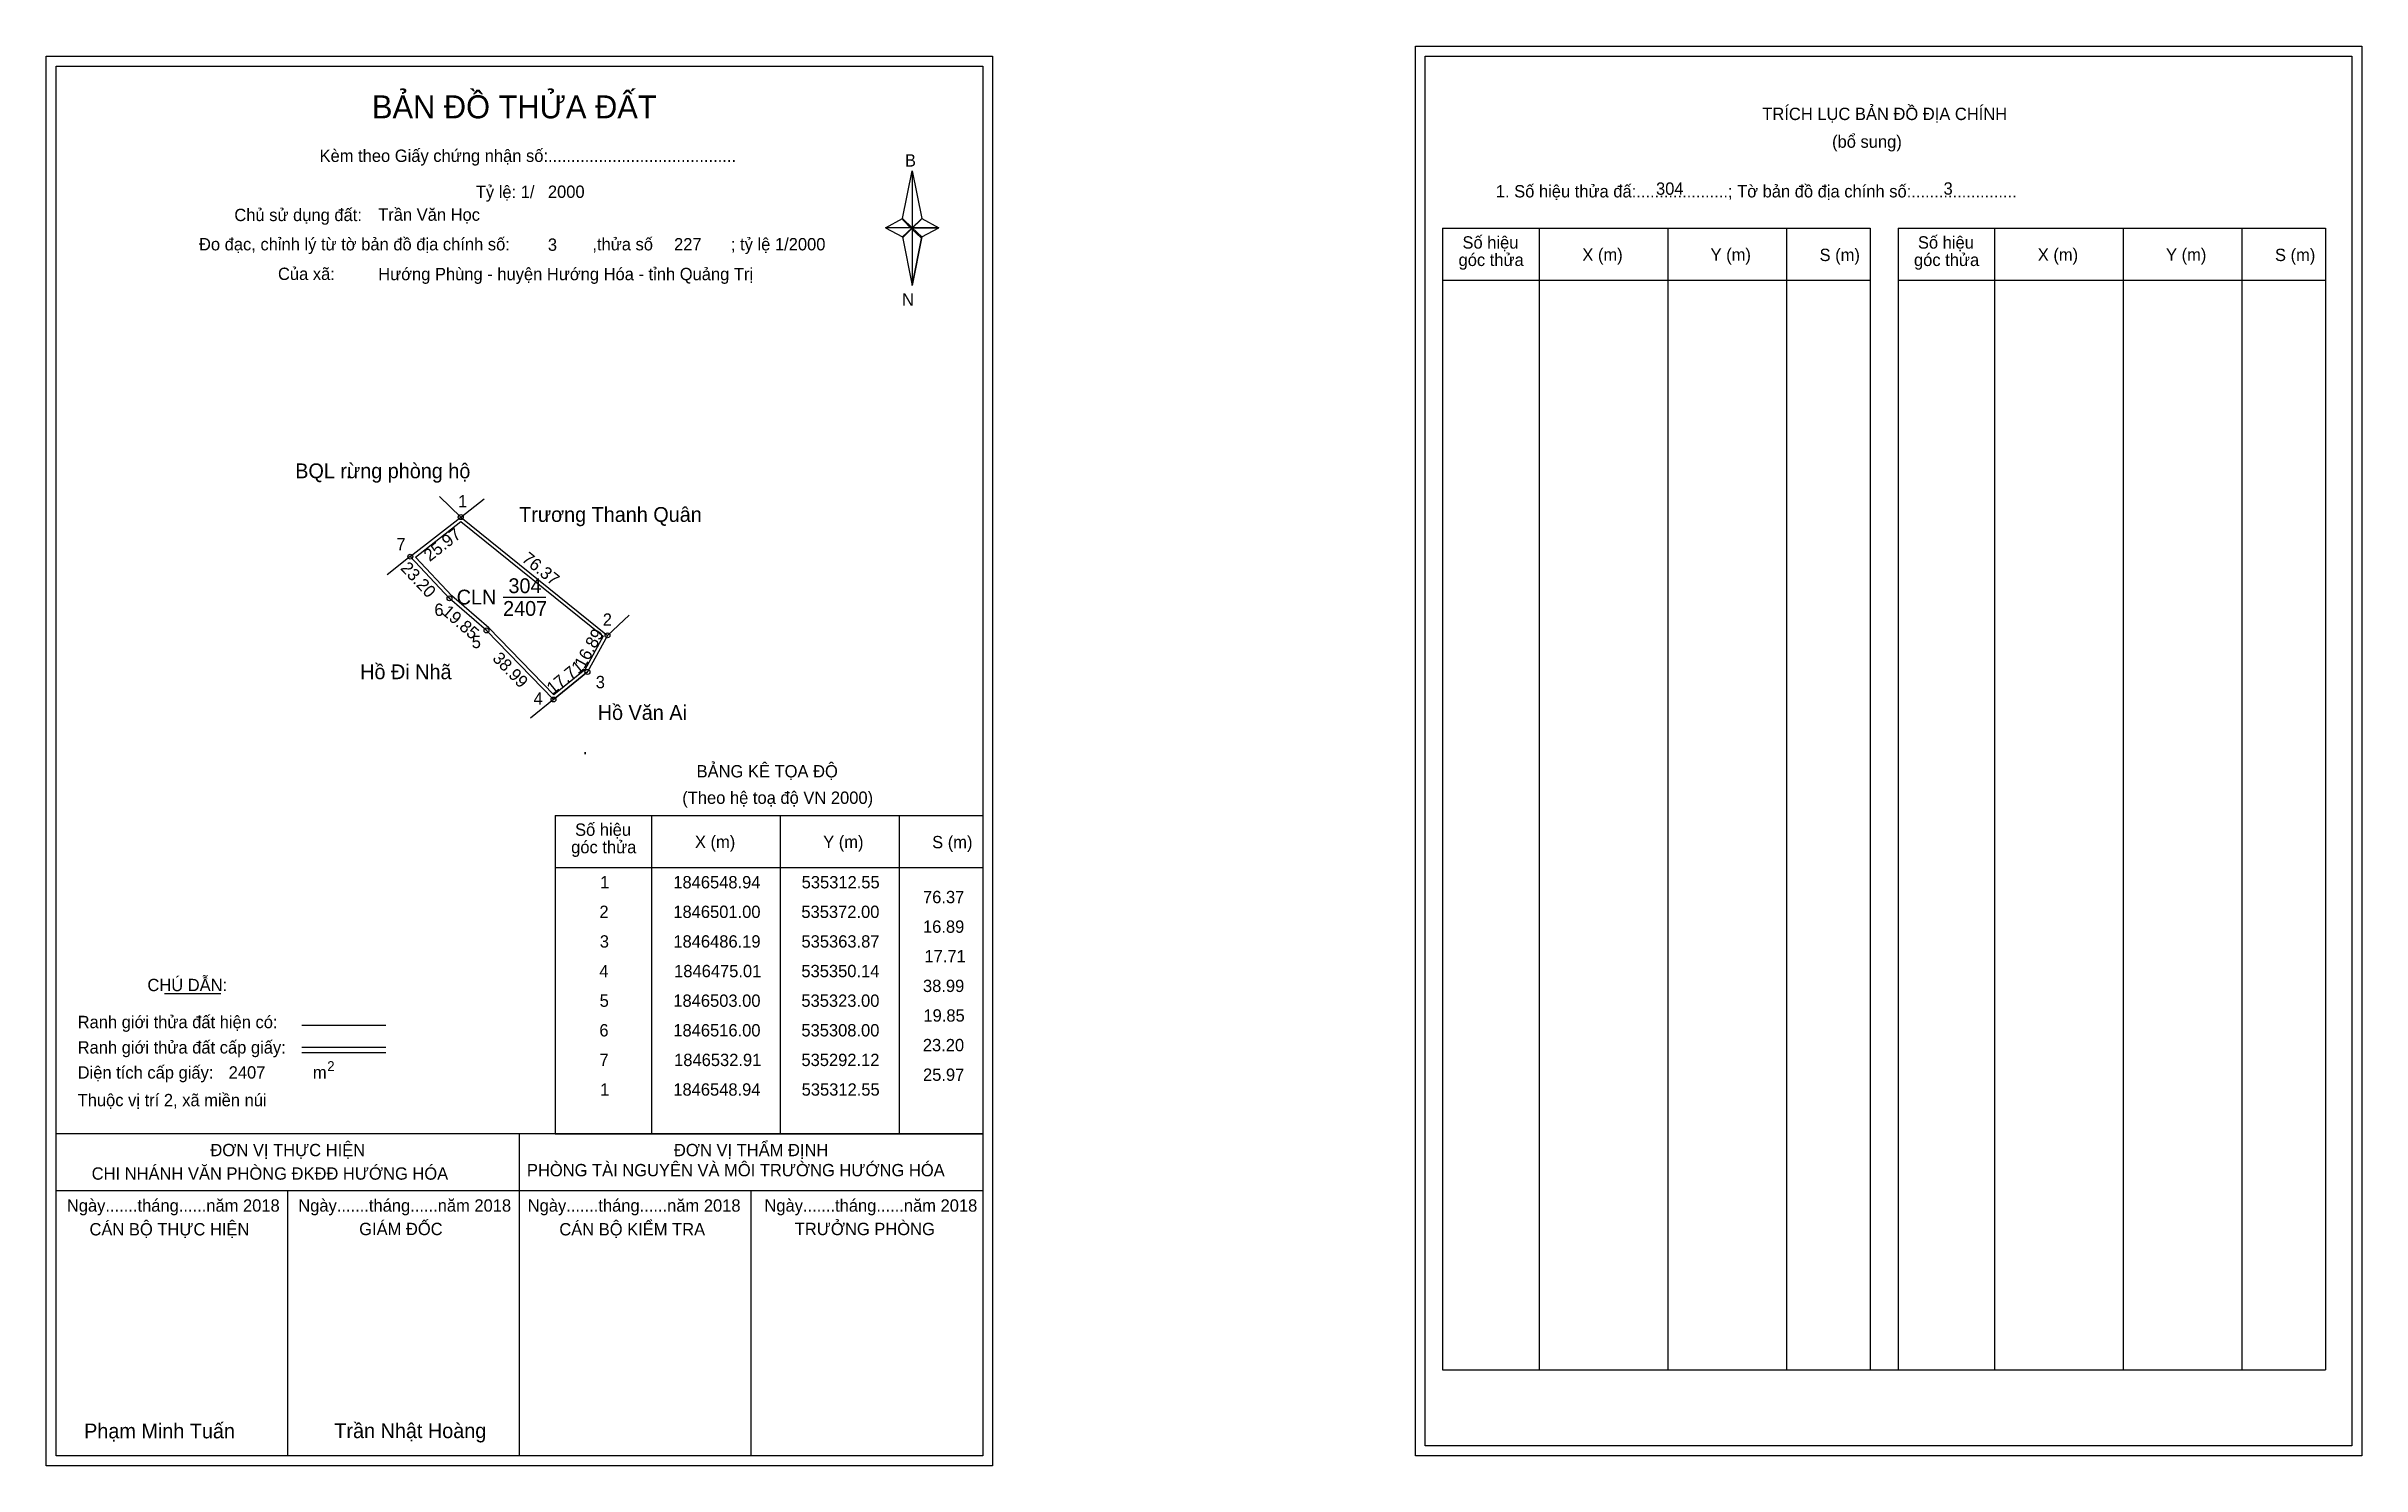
# Model space of a CAD drawing. Extents: x 535145 to 536083, y 1846165 to 1846740.
import ezdxf

# ---------------------------------------------------------------- set-up
doc = ezdxf.new("R2010")
doc.units = 0
for name, color, linetype in [('Level 1', 7, 'Continuous'), ('Level 10', 7, 'Continuous'), ('Level 11', 7, 'Continuous'), ('Level 13', 7, 'Continuous'), ('Level 27', 7, 'Continuous'), ('Level 3', 7, 'Continuous'), ('Level 36', 7, 'Continuous'), ('Level 49', 7, 'Continuous'), ('Level 53', 7, 'Continuous'), ('Level 55', 7, 'Continuous'), ('Level 6', 7, 'Continuous'), ('Level 60', 7, 'Continuous'), ('Level 63', 7, 'Continuous'), ('Level 9', 7, 'Continuous')]:
    doc.layers.add(name, color=color, linetype=linetype)

msp = doc.modelspace()

# ---------------------------------------------------------------- linework, layer by layer
at = {"layer": 'Level 1'}
for p, q in [((535148.65, 1846731.7), (535148.65, 1846731.7)), ((535703.3, 1846735.7), (535703.3, 1846735.7)), ((535491.5, 1846669.94), (535495.43, 1846689.22)), ((535495.43, 1846689.22), (535495.43, 1846666.17)), ((535495.43, 1846689.22), (535499.37, 1846669.94)), ((535484.61, 1846666.17), (535491.5, 1846669.94)), ((535491.5, 1846669.94), (535495.43, 1846666.17)), ((535495.14, 1846665.73), (535491.5, 1846669.5)), ((535495.43, 1846666.17), (535491.5, 1846662.49)), ((535495.14, 1846665.73), (535491.5, 1846662.05)), ((535491.5, 1846662.05), (535495.14, 1846665.73)), ((535499.07, 1846669.5), (535495.14, 1846665.73)), ((535495.14, 1846665.73), (535499.07, 1846669.5)), ((535499.07, 1846662.05), (535495.14, 1846665.73)), ((535499.37, 1846669.94), (535495.43, 1846666.17)), ((535495.43, 1846666.17), (535495.43, 1846642.77)), ((535495.43, 1846666.17), (535506.25, 1846666.17)), ((535495.43, 1846666.17), (535499.37, 1846662.49)), ((535499.37, 1846662.49), (535506.25, 1846666.17)), ((535710.36, 1846665.99), (535883.57, 1846665.99)), ((535749.54, 1846203.46), (535749.54, 1846665.99)), ((535801.69, 1846203.46), (535801.69, 1846665.99)), ((535849.63, 1846665.99), (535849.63, 1846203.46)), ((535883.57, 1846665.99), (535883.57, 1846203.46)), ((535894.88, 1846665.99), (536068.08, 1846665.99)), ((535934.06, 1846203.46), (535934.06, 1846665.99)), ((535986.2, 1846203.46), (535986.2, 1846665.99)), ((536034.15, 1846665.99), (536034.15, 1846203.46)), ((536068.08, 1846665.99), (536068.08, 1846203.46)), ((535491.5, 1846662.49), (535495.43, 1846642.77)), ((535499.37, 1846662.49), (535495.43, 1846642.77)), ((535710.36, 1846644.94), (535883.57, 1846644.94)), ((535894.88, 1846644.94), (536068.08, 1846644.94)), ((535350.84, 1846428.05), (535524.04, 1846428.05)), ((535390.02, 1846299), (535390.02, 1846428.05)), ((535442.16, 1846299), (535442.16, 1846428.05)), ((535490.11, 1846428.05), (535490.11, 1846299)), ((535350.84, 1846406.99), (535524.04, 1846406.99)), ((535192.49, 1846355.83), (535215.29, 1846355.83)), ((535248.22, 1846343.02), (535282.24, 1846343.02)), ((535248.22, 1846334.13), (535282.24, 1846334.13)), ((535248.22, 1846331.94), (535282.24, 1846331.94)), ((535362.31, 1846299), (535148.65, 1846299)), ((535524.04, 1846299), (535314.36, 1846299)), ((535336.35, 1846168.55), (535336.35, 1846299)), ((535350.84, 1846298.99), (535524.04, 1846298.99)), ((535524.05, 1846275.9), (535148.65, 1846275.9)), ((535242.5, 1846168.55), (535242.5, 1846275.9)), ((535430.2, 1846168.55), (535430.2, 1846275.9)), ((535710.36, 1846203.46), (536068.08, 1846203.46)), ((535524.04, 1846168.55), (535524.04, 1846168.55)), ((536078.7, 1846172.55), (536078.7, 1846172.55))]:
    msp.add_line(p, q, dxfattribs=at)
for points in [[(535491.5, 1846669.94), (535495.43, 1846689.22), (535495.43, 1846666.17)], [(535484.61, 1846666.17), (535491.5, 1846662.49), (535495.43, 1846666.17)], [(535495.43, 1846666.17), (535499.37, 1846669.94), (535506.25, 1846666.17)], [(535495.43, 1846666.17), (535495.43, 1846642.77), (535499.37, 1846662.49)]]:
    msp.add_lwpolyline(points, close=True, dxfattribs=at)
at = {"layer": 'Level 10'}
for p, q in [((535308, 1846516), (535292.12, 1846532.91)), ((535350.14, 1846475.01), (535363.87, 1846486.19))]:
    msp.add_line(p, q, dxfattribs=at)
for points in [[(535372, 1846501), (535363.87, 1846486.19), (535350.14, 1846475.01), (535323, 1846503), (535308, 1846516), (535292.12, 1846532.91), (535312.55, 1846548.94)], [(535370.21, 1846500.65), (535362.77, 1846487.1), (535350.25, 1846476.91), (535323.96, 1846504.02), (535308.97, 1846517.01), (535294.19, 1846532.75), (535312.54, 1846547.15)]]:
    msp.add_lwpolyline(points, close=True, dxfattribs=at)
at = {"layer": 'Level 11'}
for centre in [(535312.55, 1846548.94), (535292.12, 1846532.91), (535308, 1846516), (535323, 1846503), (535372, 1846501), (535372, 1846501), (535363.87, 1846486.19), (535350.14, 1846475.01)]:
    msp.add_circle(centre, 1, dxfattribs=at)
at = {"layer": 'Level 27'}
for p, q in [((535312.55, 1846548.94), (535303.89, 1846557.25)), ((535312.55, 1846548.94), (535321.99, 1846556.35)), ((535292.12, 1846532.91), (535282.68, 1846525.5)), ((535372, 1846501), (535380.82, 1846509.14)), ((535350.14, 1846475.01), (535340.83, 1846467.44))]:
    msp.add_line(p, q, dxfattribs=at)
at = {"layer": 'Level 3'}
for p, q in [((535710.36, 1846665.99), (535710.36, 1846203.46)), ((535894.88, 1846665.99), (535894.88, 1846203.46)), ((535350.84, 1846428.05), (535350.84, 1846299))]:
    msp.add_line(p, q, dxfattribs=at)
at = {"layer": 'Level 63'}
for points in [[(535144.65, 1846735.7), (535528.05, 1846735.7), (535528.05, 1846164.55), (535144.65, 1846164.55)], [(535148.65, 1846731.7), (535524.05, 1846731.7), (535524.05, 1846168.55), (535148.65, 1846168.55)], [(535699.3, 1846739.7), (536082.7, 1846739.7), (536082.7, 1846168.55), (535699.3, 1846168.55)], [(535703.3, 1846735.7), (536078.7, 1846735.7), (536078.7, 1846172.55), (535703.3, 1846172.55)]]:
    msp.add_lwpolyline(points, close=True, dxfattribs=at)
at = {"layer": 'Level 9'}
msp.add_line((535329.71, 1846516.52), (535347.05, 1846516.52), dxfattribs=at)

# ---------------------------------------------------------------- texts
at = {"layer": 'Level 1'}
for s, height, p in [('BẢN ĐỒ THỬA ĐẤT', 9.3313, (535276.58, 1846710.51)), ('TRÍCH LỤC BẢN ĐỒ ĐỊA CHÍNH', 5, (535839.88, 1846709.82)), ('(bổ sung)', 5, (535868.13, 1846698.58)), ('Kèm theo Giấy chứng nhận số:.........................................', 5, (535255.35, 1846692.85)), ('B', 5, (535492.52, 1846690.97)), ('1. Số hiệu thửa đấ:....................; Tờ bản đồ địa chính số:.......................', 5, (535731.91, 1846678.46)), ('Chủ sử dụng đất:', 5, (535220.83, 1846668.87)), ('Đo đạc, chỉnh lý từ tờ bản đồ địa chính số:                  ,thửa số                 ; tỷ lệ 1/2000', 5, (535206.51, 1846657.01)), ('góc thửa', 5, (535716.81, 1846650.67)), ('Số hiệu', 5, (535718.39, 1846657.73)), ('X (m)', 5, (535766.96, 1846652.78)), ('Y (m)', 5, (535818.91, 1846652.78)), ('S (m)', 5, (535863.07, 1846652.68)), ('góc thửa', 5, (535901.32, 1846650.67)), ('Số hiệu', 5, (535902.91, 1846657.73)), ('X (m)', 5, (535951.47, 1846652.78)), ('Y (m)', 5, (536003.43, 1846652.78)), ('S (m)', 5, (536047.58, 1846652.68)), ('Của xã:', 5, (535238.51, 1846645.01)), ('N', 5, (535491.32, 1846634.63)), ('BẢNG KÊ TỌA ĐỘ', 5, (535408.11, 1846443.45)), ('(Theo hệ toạ độ VN 2000)', 5, (535402.3, 1846432.73)), ('Số hiệu', 5, (535358.87, 1846419.78)), ('góc thửa', 5, (535357.29, 1846412.72)), ('X (m)', 5, (535407.43, 1846414.83)), ('Y (m)', 5, (535459.39, 1846414.83)), ('S (m)', 5, (535503.54, 1846414.73)), ('CHÚ DẪN:', 5, (535185.61, 1846356.84)), ('Ranh giới thửa đất hiện có:', 5, (535157.35, 1846341.84)), ('Ranh giới thửa đất cấp giấy:', 5, (535157.35, 1846331.56)), ('2', 4, (535258.45, 1846324.46)), ('Diện tích cấp giấy:', 5, (535157.35, 1846321.4)), ('m', 5, (535252.66, 1846321.44)), ('Thuộc vị trí 2, xã miền núi', 5, (535157.35, 1846310.2)), ('ĐƠN VỊ THỰC HIỆN', 5, (535211.12, 1846289.96)), ('ĐƠN VỊ THẨM ĐỊNH', 5, (535398.92, 1846289.96)), ('CHI NHÁNH VĂN PHÒNG ĐKĐĐ HƯỚNG HÓA', 5, (535163.03, 1846280.44)), ('PHÒNG TÀI NGUYÊN VÀ MÔI TRƯỜNG HƯỚNG HÓA', 5, (535339.37, 1846281.82)), ('Ngày.......tháng......năm 2018', 5, (535152.98, 1846267.49)), ('Ngày.......tháng......năm 2018', 5, (535246.73, 1846267.49)), ('Ngày.......tháng......năm 2018', 5, (535339.68, 1846267.49)), ('Ngày.......tháng......năm 2018', 5, (535435.59, 1846267.49)), ('CÁN BỘ THỰC HIỆN', 5, (535162.15, 1846257.86)), ('GIÁM ĐỐC', 5, (535271.41, 1846257.98)), ('CÁN BỘ KIỂM TRA', 5, (535352.49, 1846257.86)), ('TRƯỞNG PHÒNG', 5, (535447.87, 1846257.98)), ('Phạm Minh Tuấn', 6, (535159.97, 1846175.63)), ('Trần Nhật Hoàng', 6, (535261.35, 1846175.73))]:
    msp.add_text(s, height=height, dxfattribs=at).set_placement(p)
at = {"layer": 'Level 11'}
msp.add_text('Tỷ lệ: 1/', height=5, dxfattribs=at).set_placement((535318.66, 1846678.23))
at = {"layer": 'Level 13'}
for s, p in [('CLN', (535310.92, 1846513.52)), ('304', (535331.88, 1846518.12)), ('2407', (535329.71, 1846508.92))]:
    msp.add_text(s, height=6, dxfattribs=at).set_placement(p)
at = {"layer": 'Level 36'}
for p in [(535265.97, 1846564.67), (535361.83, 1846452.79)]:
    msp.add_text('.', height=6, dxfattribs=at).set_placement(p)
at = {"layer": 'Level 49'}
for s, rotation, p in [('25.97', 38.11881, (535300, 1846530.7)), ('76.37', 321.11758, (535336.94, 1846531.33)), ('23.20', 313.20082, (535287.85, 1846528)), ('19.85', 319.08562, (535304.55, 1846509.97)), ('16.89', 61.23527, (535362.61, 1846487.22)), ('38.99', 314.11668, (535325.08, 1846491.32)), ('17.71', 39.15508, (535349.9, 1846476.88))]:
    msp.add_text(s, height=5, rotation=rotation, dxfattribs=at).set_placement(p)
at = {"layer": 'Level 53'}
for s, p in [('1', (535369.04, 1846398.49)), ('1846548.94', (535398.67, 1846398.49)), ('535312.55', (535450.67, 1846398.49)), ('76.37', (535499.84, 1846392.49)), ('2', (535368.74, 1846386.49)), ('1846501.00', (535398.68, 1846386.49)), ('535372.00', (535450.56, 1846386.49)), ('16.89', (535499.82, 1846380.49)), ('3', (535368.89, 1846374.49)), ('1846486.19', (535398.7, 1846374.49)), ('535363.87', (535450.6, 1846374.49)), ('4', (535368.71, 1846362.49)), ('1846475.01', (535399, 1846362.49)), ('535350.14', (535450.56, 1846362.49)), ('17.71', (535500.42, 1846368.49)), ('38.99', (535499.82, 1846356.49)), ('5', (535368.83, 1846350.49)), ('1846503.00', (535398.68, 1846350.49)), ('535323.00', (535450.56, 1846350.49)), ('19.85', (535500, 1846344.49)), ('6', (535368.72, 1846338.49)), ('1846516.00', (535398.68, 1846338.49)), ('535308.00', (535450.56, 1846338.49)), ('23.20', (535499.77, 1846332.49)), ('7', (535368.75, 1846326.49)), ('1846532.91', (535399, 1846326.49)), ('535292.12', (535450.58, 1846326.49)), ('1', (535369.04, 1846314.49)), ('1846548.94', (535398.67, 1846314.49)), ('535312.55', (535450.67, 1846314.49)), ('25.97', (535499.84, 1846320.49))]:
    msp.add_text(s, height=5, dxfattribs=at).set_placement(p)
at = {"layer": 'Level 55'}
for s, height, p in [('303', 0.22, (535312.32, 1846548.72)), ('303', 0.22, (535312.32, 1846548.72)), ('1', 0.8, (535312.33, 1846548.94)), ('0', 0.22, (535312.47, 1846548.72)), ('0', 0.22, (535312.47, 1846548.72)), ('305', 0.22, (535291.89, 1846532.69)), ('7', 0.8, (535291.85, 1846532.91)), ('0', 0.22, (535292.04, 1846532.69)), ('0', 0.22, (535292.04, 1846532.69)), ('6', 0.8, (535307.73, 1846516)), ('305', 0.22, (535307.77, 1846515.78)), ('305', 0.22, (535322.77, 1846502.78)), ('5', 0.8, (535322.74, 1846503)), ('2', 0.8, (535371.73, 1846501)), ('303', 0.22, (535371.77, 1846500.78)), ('303', 0.22, (535371.77, 1846500.78)), ('0', 0.22, (535371.92, 1846500.78)), ('3', 0.8, (535363.62, 1846486.19)), ('0', 0.22, (535363.79, 1846485.97)), ('4', 0.8, (535349.86, 1846475.01)), ('305', 0.22, (535349.91, 1846474.79)), ('0', 0.22, (535350.06, 1846474.79))]:
    msp.add_text(s, height=height, dxfattribs=at).set_placement(p)
at = {"layer": 'Level 6'}
for s, p in [('304', (535796.81, 1846679.54)), ('3', (535913.3, 1846679.58)), ('2000', (535347.86, 1846678.27)), ('Trần Văn Học', (535279.1, 1846669)), ('3', (535347.85, 1846656.83)), ('227', (535398.97, 1846656.99)), ('Hướng Phùng - huyện Hướng Hóa - tỉnh Quảng Trị', (535279.12, 1846644.92)), ('2407', (535218.53, 1846321.41))]:
    msp.add_text(s, height=5, dxfattribs=at).set_placement(p)
at = {"layer": 'Level 60'}
for s, p in [('BQL rừng phòng hộ', (535245.5, 1846564.67)), ('Trương Thanh Quân', (535336.23, 1846547)), ('Hồ Đi Nhã', (535271.81, 1846483.25)), ('Hồ Văn Ai', (535368.06, 1846466.73))]:
    msp.add_text(s, height=6, dxfattribs=at).set_placement(p)
at = {"layer": 'Level 9'}
for s, p in [('1', (535311.48, 1846552.83)), ('7', (535286.49, 1846535.44)), ('6', (535301.86, 1846508.89)), ('2', (535370.09, 1846504.9)), ('5', (535317, 1846495.85)), ('4', (535342.03, 1846472.89)), ('3', (535367.25, 1846479.59))]:
    msp.add_text(s, height=5, dxfattribs=at).set_placement(p)

doc.saveas('drawing.dxf')
